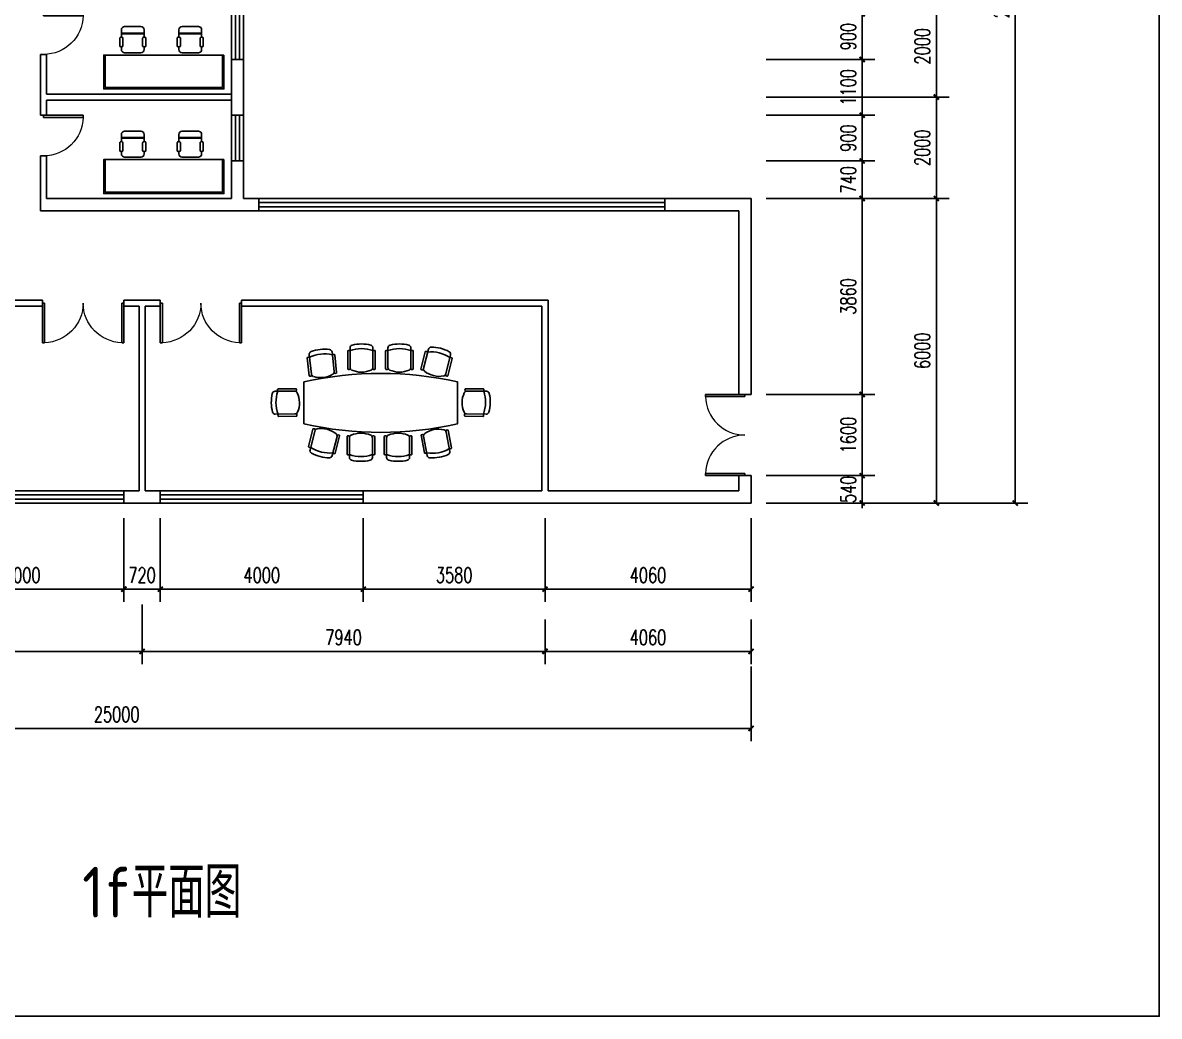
# Model space of a CAD drawing. Extents: x -76502 to 88679, y -12865 to 57615.
# Drawn here: x -19820 to 2575, y 18102 to 37678 of the extents above; entities that cross this region are included whole.
import ezdxf

# ---------------------------------------------------------------- set-up
doc = ezdxf.new("R2010")
doc.units = 0
doc.header["$LTSCALE"] = 1000
doc.header["$MEASUREMENT"] = 0
for name, color, linetype in [('AXIS_TEXT', 7, 'Continuous'), ('edge', 180, 'Continuous'), ('LVTRY', 6, 'Continuous'), ('PUB_DIM', 3, 'Continuous'), ('WALL', 9, 'Continuous'), ('WINDOW', 4, 'Continuous')]:
    doc.layers.add(name, color=color, linetype=linetype)
doc.styles.add('_TCH_DIM_T3', font='SIMPLEX', dxfattribs={"width": 0.705882, "bigfont": 'GBCBIG'})
doc.styles.get("Standard").update_dxf_attribs({"font": 'gbenor.shx', "bigfont": 'gbcbig.shx'})
doc.dimstyles.new('_TCH_ARCH&&100', dxfattribs={"dimtxt": 297.5, "dimasz": 100, "dimexe": 250, "dimexo": 300, "dimgap": 126.25, "dimtad": 1, "dimdec": 0, "dimzin": 0, "dimdsep": 46, "dimtxsty": '_TCH_DIM_T3', "dimblk": 'ARCHTICK', "dimcen": 0.09, "dimclrt": 7, "dimazin": 2, "dimtfac": 1, "dimtdec": 0, "dimtix": 1, "dimtmove": 2, "dimatfit": 3, "dimfxl": 100, "dimtolj": 1, "dimtzin": 0, "dimarcsym": 0})

# ---------------------------------------------------------------- blocks, each defined once
blk = doc.blocks.new('_ArchTick')
at = {"color": 0, "linetype": 'ByBlock', "const_width": 0.4}
blk.add_lwpolyline([(-0.5, -0.5), (0.5, 0.5)], dxfattribs=at)
blk = doc.blocks.new('*D15')
at = {"layer": 'Defpoints', "color": 0, "transparency": 16777216}
for p in [(-5469, 28754), (-3279, 28754), (-5469, 28214)]:
    blk.add_point(p, dxfattribs=at)
at = {"layer": 'PUB_DIM', "color": 0, "lineweight": -2, "transparency": 16777216}
for p, q in [((-5169, 28754), (-3029, 28754)), ((-3279, 28754), (-3279, 28854)), ((-3279, 28214), (-3279, 28754)), ((-5169, 28214), (-3029, 28214)), ((-3279, 28214), (-3279, 28114))]:
    blk.add_line(p, q, dxfattribs=at)
at = {"layer": 'PUB_DIM', "color": 0, "lineweight": -2, "transparency": 16777216, "xscale": 100, "yscale": 100, "zscale": 100}
for p, rotation in [((-3279, 28754), 270), ((-3279, 28214), 90)]:
    blk.add_blockref('_ArchTick', p, dxfattribs=dict(at, rotation=rotation))
at = {"layer": 'PUB_DIM', "color": 7, "transparency": 16777216, "insert": (-3554, 28484), "char_height": 297.5, "attachment_point": 5, "rotation": 90, "style": '_TCH_DIM_T3'}
blk.add_mtext('\\A1;540', dxfattribs=at)
blk = doc.blocks.new('*D244')
at = {"layer": 'Defpoints', "color": 0, "transparency": 16777216}
for p in [(-5469, 48214), (-263, 48214), (-5469, 28214)]:
    blk.add_point(p, dxfattribs=at)
at = {"layer": 'PUB_DIM', "color": 0, "lineweight": -2, "transparency": 16777216}
for p, q in [((-5169, 48214), (-13, 48214)), ((-263, 28214), (-263, 48214)), ((-5169, 28214), (-13, 28214))]:
    blk.add_line(p, q, dxfattribs=at)
at = {"layer": 'PUB_DIM', "color": 0, "lineweight": -2, "transparency": 16777216, "xscale": 100, "yscale": 100, "zscale": 100}
for p, rotation in [((-263, 48214), 90), ((-263, 28214), 270)]:
    blk.add_blockref('_ArchTick', p, dxfattribs=dict(at, rotation=rotation))
at = {"layer": 'PUB_DIM', "color": 7, "transparency": 16777216, "insert": (-538, 38214), "char_height": 297.5, "attachment_point": 5, "rotation": 90, "style": '_TCH_DIM_T3'}
blk.add_mtext('\\A1;20000', dxfattribs=at)
blk = doc.blocks.new('*D250')
at = {"layer": 'Defpoints', "color": 0, "transparency": 16777216}
for p in [(-5469, 38214), (-1818, 38214), (-5469, 36214)]:
    blk.add_point(p, dxfattribs=at)
at = {"layer": 'PUB_DIM', "color": 0, "lineweight": -2, "transparency": 16777216}
for p, q in [((-5169, 38214), (-1568, 38214)), ((-1818, 36214), (-1818, 38214)), ((-5169, 36214), (-1568, 36214))]:
    blk.add_line(p, q, dxfattribs=at)
at = {"layer": 'PUB_DIM', "color": 0, "lineweight": -2, "transparency": 16777216, "xscale": 100, "yscale": 100, "zscale": 100}
for p, rotation in [((-1818, 38214), 90), ((-1818, 36214), 270)]:
    blk.add_blockref('_ArchTick', p, dxfattribs=dict(at, rotation=rotation))
at = {"layer": 'PUB_DIM', "color": 7, "transparency": 16777216, "insert": (-2093, 37214), "char_height": 297.5, "attachment_point": 5, "rotation": 90, "style": '_TCH_DIM_T3'}
blk.add_mtext('\\A1;2000', dxfattribs=at)
blk = doc.blocks.new('*D251')
at = {"layer": 'Defpoints', "color": 0, "transparency": 16777216}
for p in [(-5469, 36214), (-1818, 36214), (-5469, 34214)]:
    blk.add_point(p, dxfattribs=at)
at = {"layer": 'PUB_DIM', "color": 0, "lineweight": -2, "transparency": 16777216}
for p, q in [((-5169, 36214), (-1568, 36214)), ((-1818, 34214), (-1818, 36214)), ((-5169, 34214), (-1568, 34214))]:
    blk.add_line(p, q, dxfattribs=at)
at = {"layer": 'PUB_DIM', "color": 0, "lineweight": -2, "transparency": 16777216, "xscale": 100, "yscale": 100, "zscale": 100}
for p, rotation in [((-1818, 36214), 90), ((-1818, 34214), 270)]:
    blk.add_blockref('_ArchTick', p, dxfattribs=dict(at, rotation=rotation))
at = {"layer": 'PUB_DIM', "color": 7, "transparency": 16777216, "insert": (-2093, 35214), "char_height": 297.5, "attachment_point": 5, "rotation": 90, "style": '_TCH_DIM_T3'}
blk.add_mtext('\\A1;2000', dxfattribs=at)
blk = doc.blocks.new('*D252')
at = {"layer": 'Defpoints', "color": 0, "transparency": 16777216}
for p in [(-5469, 34214), (-1818, 34214), (-5469, 28214)]:
    blk.add_point(p, dxfattribs=at)
at = {"layer": 'PUB_DIM', "color": 0, "lineweight": -2, "transparency": 16777216}
for p, q in [((-5169, 34214), (-1568, 34214)), ((-1818, 28214), (-1818, 34214)), ((-5169, 28214), (-1568, 28214))]:
    blk.add_line(p, q, dxfattribs=at)
at = {"layer": 'PUB_DIM', "color": 0, "lineweight": -2, "transparency": 16777216, "xscale": 100, "yscale": 100, "zscale": 100}
for p, rotation in [((-1818, 34214), 90), ((-1818, 28214), 270)]:
    blk.add_blockref('_ArchTick', p, dxfattribs=dict(at, rotation=rotation))
at = {"layer": 'PUB_DIM', "color": 7, "transparency": 16777216, "insert": (-2093, 31214), "char_height": 297.5, "attachment_point": 5, "rotation": 90, "style": '_TCH_DIM_T3'}
blk.add_mtext('\\A1;6000', dxfattribs=at)
blk = doc.blocks.new('*D264')
at = {"layer": 'Defpoints', "color": 0, "transparency": 16777216}
for p in [(-5469, 37854), (-3279, 37854), (-5469, 36954)]:
    blk.add_point(p, dxfattribs=at)
at = {"layer": 'PUB_DIM', "color": 0, "lineweight": -2, "transparency": 16777216}
for p, q in [((-5169, 37854), (-3029, 37854)), ((-3279, 36954), (-3279, 37854)), ((-5169, 36954), (-3029, 36954))]:
    blk.add_line(p, q, dxfattribs=at)
at = {"layer": 'PUB_DIM', "color": 0, "lineweight": -2, "transparency": 16777216, "xscale": 100, "yscale": 100, "zscale": 100}
for p, rotation in [((-3279, 37854), 90), ((-3279, 36954), 270)]:
    blk.add_blockref('_ArchTick', p, dxfattribs=dict(at, rotation=rotation))
at = {"layer": 'PUB_DIM', "color": 7, "transparency": 16777216, "insert": (-3554, 37404), "char_height": 297.5, "attachment_point": 5, "rotation": 90, "style": '_TCH_DIM_T3'}
blk.add_mtext('\\A1;900', dxfattribs=at)
blk = doc.blocks.new('*D265')
at = {"layer": 'Defpoints', "color": 0, "transparency": 16777216}
for p in [(-5469, 36954), (-3279, 36954), (-5469, 35854)]:
    blk.add_point(p, dxfattribs=at)
at = {"layer": 'PUB_DIM', "color": 0, "lineweight": -2, "transparency": 16777216}
for p, q in [((-5169, 36954), (-3029, 36954)), ((-3279, 35854), (-3279, 36954)), ((-5169, 35854), (-3029, 35854))]:
    blk.add_line(p, q, dxfattribs=at)
at = {"layer": 'PUB_DIM', "color": 0, "lineweight": -2, "transparency": 16777216, "xscale": 100, "yscale": 100, "zscale": 100}
for p, rotation in [((-3279, 36954), 90), ((-3279, 35854), 270)]:
    blk.add_blockref('_ArchTick', p, dxfattribs=dict(at, rotation=rotation))
at = {"layer": 'PUB_DIM', "color": 7, "transparency": 16777216, "insert": (-3554, 36404), "char_height": 297.5, "attachment_point": 5, "rotation": 90, "style": '_TCH_DIM_T3'}
blk.add_mtext('\\A1;1100', dxfattribs=at)
blk = doc.blocks.new('*D266')
at = {"layer": 'Defpoints', "color": 0, "transparency": 16777216}
for p in [(-5469, 35854), (-3279, 35854), (-5469, 34954)]:
    blk.add_point(p, dxfattribs=at)
at = {"layer": 'PUB_DIM', "color": 0, "lineweight": -2, "transparency": 16777216}
for p, q in [((-5169, 35854), (-3029, 35854)), ((-3279, 34954), (-3279, 35854)), ((-5169, 34954), (-3029, 34954))]:
    blk.add_line(p, q, dxfattribs=at)
at = {"layer": 'PUB_DIM', "color": 0, "lineweight": -2, "transparency": 16777216, "xscale": 100, "yscale": 100, "zscale": 100}
for p, rotation in [((-3279, 35854), 90), ((-3279, 34954), 270)]:
    blk.add_blockref('_ArchTick', p, dxfattribs=dict(at, rotation=rotation))
at = {"layer": 'PUB_DIM', "color": 7, "transparency": 16777216, "insert": (-3554, 35404), "char_height": 297.5, "attachment_point": 5, "rotation": 90, "style": '_TCH_DIM_T3'}
blk.add_mtext('\\A1;900', dxfattribs=at)
blk = doc.blocks.new('*D267')
at = {"layer": 'Defpoints', "color": 0, "transparency": 16777216}
for p in [(-5469, 34954), (-3279, 34954), (-5469, 34214)]:
    blk.add_point(p, dxfattribs=at)
at = {"layer": 'PUB_DIM', "color": 0, "lineweight": -2, "transparency": 16777216}
for p, q in [((-5169, 34954), (-3029, 34954)), ((-3279, 34954), (-3279, 35054)), ((-3279, 34214), (-3279, 34954)), ((-5169, 34214), (-3029, 34214)), ((-3279, 34214), (-3279, 34114))]:
    blk.add_line(p, q, dxfattribs=at)
at = {"layer": 'PUB_DIM', "color": 0, "lineweight": -2, "transparency": 16777216, "xscale": 100, "yscale": 100, "zscale": 100}
for p, rotation in [((-3279, 34954), 270), ((-3279, 34214), 90)]:
    blk.add_blockref('_ArchTick', p, dxfattribs=dict(at, rotation=rotation))
at = {"layer": 'PUB_DIM', "color": 7, "transparency": 16777216, "insert": (-3554, 34584), "char_height": 297.5, "attachment_point": 5, "rotation": 90, "style": '_TCH_DIM_T3'}
blk.add_mtext('\\A1;740', dxfattribs=at)
blk = doc.blocks.new('*D268')
at = {"layer": 'Defpoints', "color": 0, "transparency": 16777216}
for p in [(-5469, 34214), (-3279, 34214), (-5469, 30354)]:
    blk.add_point(p, dxfattribs=at)
at = {"layer": 'PUB_DIM', "color": 0, "lineweight": -2, "transparency": 16777216}
for p, q in [((-5169, 34214), (-3029, 34214)), ((-3279, 30354), (-3279, 34214)), ((-5169, 30354), (-3029, 30354))]:
    blk.add_line(p, q, dxfattribs=at)
at = {"layer": 'PUB_DIM', "color": 0, "lineweight": -2, "transparency": 16777216, "xscale": 100, "yscale": 100, "zscale": 100}
for p, rotation in [((-3279, 34214), 90), ((-3279, 30354), 270)]:
    blk.add_blockref('_ArchTick', p, dxfattribs=dict(at, rotation=rotation))
at = {"layer": 'PUB_DIM', "color": 7, "transparency": 16777216, "insert": (-3554, 32284), "char_height": 297.5, "attachment_point": 5, "rotation": 90, "style": '_TCH_DIM_T3'}
blk.add_mtext('\\A1;3860', dxfattribs=at)
blk = doc.blocks.new('*D269')
at = {"layer": 'Defpoints', "color": 0, "transparency": 16777216}
for p in [(-5469, 30354), (-3279, 30354), (-5469, 28754)]:
    blk.add_point(p, dxfattribs=at)
at = {"layer": 'PUB_DIM', "color": 0, "lineweight": -2, "transparency": 16777216}
for p, q in [((-5169, 30354), (-3029, 30354)), ((-3279, 28754), (-3279, 30354)), ((-5169, 28754), (-3029, 28754))]:
    blk.add_line(p, q, dxfattribs=at)
at = {"layer": 'PUB_DIM', "color": 0, "lineweight": -2, "transparency": 16777216, "xscale": 100, "yscale": 100, "zscale": 100}
for p, rotation in [((-3279, 30354), 90), ((-3279, 28754), 270)]:
    blk.add_blockref('_ArchTick', p, dxfattribs=dict(at, rotation=rotation))
at = {"layer": 'PUB_DIM', "color": 7, "transparency": 16777216, "insert": (-3554, 29554), "char_height": 297.5, "attachment_point": 5, "rotation": 90, "style": '_TCH_DIM_T3'}
blk.add_mtext('\\A1;1600', dxfattribs=at)
blk = doc.blocks.new('*D271')
at = {"layer": 'Defpoints', "color": 0, "transparency": 16777216}
for p in [(-30469, 25291), (-5469, 25291), (-5469, 23773)]:
    blk.add_point(p, dxfattribs=at)
at = {"layer": 'PUB_DIM', "color": 0, "lineweight": -2, "transparency": 16777216}
for p, q in [((-30469, 24991), (-30469, 23523)), ((-5469, 24991), (-5469, 23523)), ((-30469, 23773), (-5469, 23773))]:
    blk.add_line(p, q, dxfattribs=at)
at = {"layer": 'PUB_DIM', "color": 0, "lineweight": -2, "transparency": 16777216, "xscale": 100, "yscale": 100, "zscale": 100, "rotation": 180}
blk.add_blockref('_ArchTick', (-30469, 23773), dxfattribs=at)
at = {"layer": 'PUB_DIM', "color": 0, "lineweight": -2, "transparency": 16777216, "xscale": 100, "yscale": 100, "zscale": 100}
blk.add_blockref('_ArchTick', (-5469, 23773), dxfattribs=at)
at = {"layer": 'PUB_DIM', "color": 7, "transparency": 16777216, "insert": (-17969, 24048), "char_height": 297.5, "attachment_point": 5, "style": '_TCH_DIM_T3'}
blk.add_mtext('\\A1;25000', dxfattribs=at)
blk = doc.blocks.new('*D272')
at = {"layer": 'Defpoints', "color": 0, "transparency": 16777216}
for p in [(-17469, 26218), (-9529, 26218), (-9529, 25291)]:
    blk.add_point(p, dxfattribs=at)
at = {"layer": 'PUB_DIM', "color": 0, "lineweight": -2, "transparency": 16777216}
for p, q in [((-17469, 25918), (-17469, 25041)), ((-9529, 25918), (-9529, 25041)), ((-17469, 25291), (-9529, 25291))]:
    blk.add_line(p, q, dxfattribs=at)
at = {"layer": 'PUB_DIM', "color": 0, "lineweight": -2, "transparency": 16777216, "xscale": 100, "yscale": 100, "zscale": 100, "rotation": 180}
blk.add_blockref('_ArchTick', (-17469, 25291), dxfattribs=at)
at = {"layer": 'PUB_DIM', "color": 0, "lineweight": -2, "transparency": 16777216, "xscale": 100, "yscale": 100, "zscale": 100}
blk.add_blockref('_ArchTick', (-9529, 25291), dxfattribs=at)
at = {"layer": 'PUB_DIM', "color": 7, "transparency": 16777216, "insert": (-13499, 25566), "char_height": 297.5, "attachment_point": 5, "style": '_TCH_DIM_T3'}
blk.add_mtext('\\A1;7940', dxfattribs=at)
blk = doc.blocks.new('*D273')
at = {"layer": 'Defpoints', "color": 0, "transparency": 16777216}
for p in [(-9529, 26218), (-5469, 26218), (-5469, 25291)]:
    blk.add_point(p, dxfattribs=at)
at = {"layer": 'PUB_DIM', "color": 0, "lineweight": -2, "transparency": 16777216}
for p, q in [((-9529, 25918), (-9529, 25041)), ((-5469, 25918), (-5469, 25041)), ((-9529, 25291), (-5469, 25291))]:
    blk.add_line(p, q, dxfattribs=at)
at = {"layer": 'PUB_DIM', "color": 0, "lineweight": -2, "transparency": 16777216, "xscale": 100, "yscale": 100, "zscale": 100, "rotation": 180}
blk.add_blockref('_ArchTick', (-9529, 25291), dxfattribs=at)
at = {"layer": 'PUB_DIM', "color": 0, "lineweight": -2, "transparency": 16777216, "xscale": 100, "yscale": 100, "zscale": 100}
blk.add_blockref('_ArchTick', (-5469, 25291), dxfattribs=at)
at = {"layer": 'PUB_DIM', "color": 7, "transparency": 16777216, "insert": (-7499, 25566), "char_height": 297.5, "attachment_point": 5, "style": '_TCH_DIM_T3'}
blk.add_mtext('\\A1;4060', dxfattribs=at)
blk = doc.blocks.new('*D275')
at = {"layer": 'Defpoints', "color": 0, "transparency": 16777216}
for p in [(-25469, 26518), (-17469, 26518), (-17469, 25291)]:
    blk.add_point(p, dxfattribs=at)
at = {"layer": 'PUB_DIM', "color": 0, "lineweight": -2, "transparency": 16777216}
for p, q in [((-25469, 26218), (-25469, 25041)), ((-17469, 26218), (-17469, 25041)), ((-25469, 25291), (-17469, 25291))]:
    blk.add_line(p, q, dxfattribs=at)
at = {"layer": 'PUB_DIM', "color": 0, "lineweight": -2, "transparency": 16777216, "xscale": 100, "yscale": 100, "zscale": 100, "rotation": 180}
blk.add_blockref('_ArchTick', (-25469, 25291), dxfattribs=at)
at = {"layer": 'PUB_DIM', "color": 0, "lineweight": -2, "transparency": 16777216, "xscale": 100, "yscale": 100, "zscale": 100}
blk.add_blockref('_ArchTick', (-17469, 25291), dxfattribs=at)
at = {"layer": 'PUB_DIM', "color": 7, "transparency": 16777216, "insert": (-21469, 25566), "char_height": 297.5, "attachment_point": 5, "style": '_TCH_DIM_T3'}
blk.add_mtext('\\A1;8000', dxfattribs=at)
blk = doc.blocks.new('*D276')
at = {"layer": 'Defpoints', "color": 0, "transparency": 16777216}
for p in [(-17829, 28214), (-17109, 28214), (-17109, 26518)]:
    blk.add_point(p, dxfattribs=at)
at = {"layer": 'PUB_DIM', "color": 0, "lineweight": -2, "transparency": 16777216}
for p, q in [((-17829, 27914), (-17829, 26268)), ((-17109, 27914), (-17109, 26268)), ((-17829, 26518), (-17929, 26518)), ((-17829, 26518), (-17109, 26518)), ((-17109, 26518), (-17009, 26518))]:
    blk.add_line(p, q, dxfattribs=at)
at = {"layer": 'PUB_DIM', "color": 0, "lineweight": -2, "transparency": 16777216, "xscale": 100, "yscale": 100, "zscale": 100}
blk.add_blockref('_ArchTick', (-17829, 26518), dxfattribs=at)
at = {"layer": 'PUB_DIM', "color": 0, "lineweight": -2, "transparency": 16777216, "xscale": 100, "yscale": 100, "zscale": 100, "rotation": 180}
blk.add_blockref('_ArchTick', (-17109, 26518), dxfattribs=at)
at = {"layer": 'PUB_DIM', "color": 7, "transparency": 16777216, "insert": (-17469, 26793), "char_height": 297.5, "attachment_point": 5, "style": '_TCH_DIM_T3'}
blk.add_mtext('\\A1;720', dxfattribs=at)
blk = doc.blocks.new('*D278')
at = {"layer": 'Defpoints', "color": 0, "transparency": 16777216}
for p in [(-9529, 28214), (-5469, 28214), (-5469, 26518)]:
    blk.add_point(p, dxfattribs=at)
at = {"layer": 'PUB_DIM', "color": 0, "lineweight": -2, "transparency": 16777216}
for p, q in [((-9529, 27914), (-9529, 26268)), ((-5469, 27914), (-5469, 26268)), ((-9529, 26518), (-5469, 26518))]:
    blk.add_line(p, q, dxfattribs=at)
at = {"layer": 'PUB_DIM', "color": 0, "lineweight": -2, "transparency": 16777216, "xscale": 100, "yscale": 100, "zscale": 100, "rotation": 180}
blk.add_blockref('_ArchTick', (-9529, 26518), dxfattribs=at)
at = {"layer": 'PUB_DIM', "color": 0, "lineweight": -2, "transparency": 16777216, "xscale": 100, "yscale": 100, "zscale": 100}
blk.add_blockref('_ArchTick', (-5469, 26518), dxfattribs=at)
at = {"layer": 'PUB_DIM', "color": 7, "transparency": 16777216, "insert": (-7499, 26793), "char_height": 297.5, "attachment_point": 5, "style": '_TCH_DIM_T3'}
blk.add_mtext('\\A1;4060', dxfattribs=at)
blk = doc.blocks.new('*D279')
at = {"layer": 'Defpoints', "color": 0, "transparency": 16777216}
for p in [(-17109, 28214), (-13109, 28214), (-13109, 26518)]:
    blk.add_point(p, dxfattribs=at)
at = {"layer": 'PUB_DIM', "color": 0, "lineweight": -2, "transparency": 16777216}
for p, q in [((-17109, 27914), (-17109, 26268)), ((-13109, 27914), (-13109, 26268)), ((-17109, 26518), (-13109, 26518))]:
    blk.add_line(p, q, dxfattribs=at)
at = {"layer": 'PUB_DIM', "color": 0, "lineweight": -2, "transparency": 16777216, "xscale": 100, "yscale": 100, "zscale": 100, "rotation": 180}
blk.add_blockref('_ArchTick', (-17109, 26518), dxfattribs=at)
at = {"layer": 'PUB_DIM', "color": 0, "lineweight": -2, "transparency": 16777216, "xscale": 100, "yscale": 100, "zscale": 100}
blk.add_blockref('_ArchTick', (-13109, 26518), dxfattribs=at)
at = {"layer": 'PUB_DIM', "color": 7, "transparency": 16777216, "insert": (-15109, 26793), "char_height": 297.5, "attachment_point": 5, "style": '_TCH_DIM_T3'}
blk.add_mtext('\\A1;4000', dxfattribs=at)
blk = doc.blocks.new('*D280')
at = {"layer": 'Defpoints', "color": 0, "transparency": 16777216}
for p in [(-13109, 28214), (-9529, 28214), (-9529, 26518)]:
    blk.add_point(p, dxfattribs=at)
at = {"layer": 'PUB_DIM', "color": 0, "lineweight": -2, "transparency": 16777216}
for p, q in [((-13109, 27914), (-13109, 26268)), ((-9529, 27914), (-9529, 26268)), ((-13109, 26518), (-9529, 26518))]:
    blk.add_line(p, q, dxfattribs=at)
at = {"layer": 'PUB_DIM', "color": 0, "lineweight": -2, "transparency": 16777216, "xscale": 100, "yscale": 100, "zscale": 100, "rotation": 180}
blk.add_blockref('_ArchTick', (-13109, 26518), dxfattribs=at)
at = {"layer": 'PUB_DIM', "color": 0, "lineweight": -2, "transparency": 16777216, "xscale": 100, "yscale": 100, "zscale": 100}
blk.add_blockref('_ArchTick', (-9529, 26518), dxfattribs=at)
at = {"layer": 'PUB_DIM', "color": 7, "transparency": 16777216, "insert": (-11319, 26793), "char_height": 297.5, "attachment_point": 5, "style": '_TCH_DIM_T3'}
blk.add_mtext('\\A1;3580', dxfattribs=at)
blk = doc.blocks.new('*D282')
at = {"layer": 'Defpoints', "color": 0, "transparency": 16777216}
for p in [(-21829, 28214), (-17829, 28214), (-17829, 26518)]:
    blk.add_point(p, dxfattribs=at)
at = {"layer": 'PUB_DIM', "color": 0, "lineweight": -2, "transparency": 16777216}
for p, q in [((-21829, 27914), (-21829, 26268)), ((-17829, 27914), (-17829, 26268)), ((-21829, 26518), (-17829, 26518))]:
    blk.add_line(p, q, dxfattribs=at)
at = {"layer": 'PUB_DIM', "color": 0, "lineweight": -2, "transparency": 16777216, "xscale": 100, "yscale": 100, "zscale": 100, "rotation": 180}
blk.add_blockref('_ArchTick', (-21829, 26518), dxfattribs=at)
at = {"layer": 'PUB_DIM', "color": 0, "lineweight": -2, "transparency": 16777216, "xscale": 100, "yscale": 100, "zscale": 100}
blk.add_blockref('_ArchTick', (-17829, 26518), dxfattribs=at)
at = {"layer": 'PUB_DIM', "color": 7, "transparency": 16777216, "insert": (-19829, 26793), "char_height": 297.5, "attachment_point": 5, "style": '_TCH_DIM_T3'}
blk.add_mtext('\\A1;4000', dxfattribs=at)
blk = doc.blocks.new('$DorLib2D$00000001')
for p, q in [((0.45, 0.975), (0.5, 0.975)), ((0.45, 0), (0.45, 0.975)), ((0.5, 0), (0.5, 0.975)), ((0.5, 0), (0.45, 0))]:
    blk.add_line(p, q)
at = {"lineweight": 13}
blk.add_arc((0.475, 0), 0.975, 91.4693, 180, dxfattribs=at)
blk = doc.blocks.new('$DorLib2D$00000002')
for p, q in [((-0.5, 0), (-0.5, 0.4875)), ((-0.475, 0.4875), (-0.5, 0.4875)), ((-0.475, 0), (-0.475, 0.4875)), ((0.475, 0), (0.475, 0.4875)), ((0.475, 0.4875), (0.5, 0.4875)), ((0.5, 0), (0.5, 0.4875)), ((-0.5, 0), (-0.475, 0)), ((0.5, 0), (0.475, 0))]:
    blk.add_line(p, q)
at = {"lineweight": 13}
for centre, start, end in [((-0.4875, 0), 0, 88.53072), ((0.4875, 0), 91.46928, 180)]:
    blk.add_arc(centre, 0.4875, start, end, dxfattribs=at)
blk = doc.blocks.new('$TCHSYS$WIN2D')
for p, q in [((-0.5, 0.5), (0.5, 0.5)), ((-0.5, 0.5), (-0.5, -0.5)), ((0.5, 0.5), (0.5, -0.5)), ((0.5, 0.1667), (-0.5, 0.1667)), ((0.5, -0.1667), (-0.5, -0.1667)), ((-0.5, -0.5), (0.5, -0.5))]:
    blk.add_line(p, q)
blk = doc.blocks.new('$plan$00002654')
for p, q in [((-1282, 566, 0), (-1375, 942, 0)), ((-844, 675, 0), (-938, 1051, 0)), ((-792, 660, 0), (-878, 1003, 0)), ((-639, 665, 0), (-639, 1019, 0)), ((-594, 692, 0), (-594, 1080, 0)), ((-142, 692, 0), (-142, 1080, 0)), ((-96, 665, 0), (-96, 1019, 0)), ((109, 665, 0), (109, 1019, 0)), ((155, 692, 0), (155, 1080, 0)), ((606, 692, 0), (606, 1080, 0)), ((652, 665, 0), (652, 1019, 0)), ((869, 591, 0), (908, 942, 0)), ((918, 613, 0), (960, 998, 0)), ((1366, 563, 0), (1409, 948, 0)), ((-1319, 528, 0), (-1405, 871, 0)), ((1409, 531, 0), (1448, 882, 0)), ((-1697, 228, 0), (-2084, 223, 0)), ((-1670, 275, 0), (-2023, 270, 0)), ((1670, 275, 0), (2023, 270, 0)), ((1697, 228, 0), (2084, 223, 0)), ((-1690, -223, 0), (-2078, -228, 0)), ((1690, -223, 0), (2078, -228, 0)), ((-1662, -268, 0), (-2016, -273, 0)), ((1662, -268, 0), (2016, -273, 0)), ((-1329, -544, 0), (-1394, -892, 0)), ((-1289, -580, 0), (-1361, -960, 0)), ((-845, -663, 0), (-917, -1044, 0)), ((-795, -644, 0), (-861, -992, 0)), ((-614, -665, 0), (-614, -1019, 0)), ((-70, -665, 0), (-70, -1019, 0)), ((120, -665, 0), (120, -1019, 0)), ((663, -665, 0), (663, -1019, 0)), ((811, -653, 0), (896, -996, 0)), ((862, -668, 0), (956, -1044, 0)), ((1300, -559, 0), (1394, -935, 0)), ((1338, -521, 0), (1423, -864, 0)), ((-568, -692, 0), (-568, -1080, 0)), ((-116, -692, 0), (-116, -1080, 0)), ((166, -692, 0), (166, -1080, 0)), ((617, -692, 0), (617, -1080, 0))]:
    blk.add_line(p, q)
at = {"elevation": 0}
blk.add_lwpolyline([(1513, 408, 0.111111), (-1513, 408), (-1513, -417, 0.111111), (1513, -417)], format="xyb", close=True, dxfattribs=at)
for centre, radius, start, end in [((-539, 1080, 0), 55, 103.937, 180), ((-368, 392, 0), 764, 76.063, 103.937), ((-197, 1080, 0), 55, 0, 76.063), ((210, 1080, 0), 55, 103.937, 180), ((380, 392, 0), 764, 76.063, 103.937), ((551, 1080, 0), 55, 0, 76.063), ((-1322, 955, 0), 55, 117.9642, 194.0272), ((-990, 329, 0), 672, 84.4034, 123.651), ((-990, 329, 0), 764, 90.0902, 117.9642), ((-991, 1038, 0), 55, 14.0272, 90.0902), ((-889, 951, 0), 59, 88.0127, 126.8804), ((-887, 1001, 0), 9.17, 14.0272, 88.0127), ((-630, 1019, 0), 9.17, 106.0145, 180), ((-616, 971, 0), 59, 67.1468, 106.0145), ((-368, 392, 0), 672, 70.3762, 109.6238), ((-119, 971, 0), 59, 73.9855, 112.8532), ((-105, 1019, 0), 9.17, 0, 73.9855), ((118, 1019, 0), 9.17, 106.0145, 180), ((132, 971, 0), 59, 67.1468, 106.0145), ((380, 392, 0), 672, 70.3762, 109.6238), ((629, 971, 0), 59, 73.9855, 112.8532), ((643, 1019, 0), 9.17, 0, 73.9855), ((917, 941, 0), 9.17, 99.6786, 173.664), ((926, 892, 0), 59, 60.8108, 99.6786), ((1109, 289, 0), 672, 64.0403, 103.2878), ((1015, 992, 0), 55, 97.601, 173.664), ((1109, 289, 0), 764, 69.727, 97.601), ((1354, 954, 0), 55, 353.664, 69.727), ((1420, 837, 0), 59, 67.6495, 106.5173), ((-1396, 874, 0), 9.17, 120.0417, 194.0272), ((-1371, 830, 0), 59, 81.174, 120.0417), ((-897, 662, 0), 55, 308.1762, 14.0272), ((-539, 692, 0), 55, 180, 245.851), ((-197, 692, 0), 55, 294.149, 0), ((210, 692, 0), 55, 180, 245.851), ((551, 692, 0), 55, 294.149, 0), ((1439, 883, 0), 9.17, 353.664, 67.6495), ((-1310, 530, 0), 9.17, 194.0272, 268.0127), ((-1309, 580, 0), 59, 268.0127, 316.3474), ((-1228, 579, 0), 55, 194.0272, 259.8782), ((-1155, 990, 0), 472, 259.8782, 308.1762), ((-826, 701, 0), 59, 251.707, 300.0417), ((-801, 658, 0), 9.17, 300.0417, 14.0272), ((-630, 665, 0), 9.17, 180, 253.9855), ((-616, 713, 0), 59, 253.9855, 302.3202), ((-368, 1073, 0), 472, 245.851, 294.149), ((-119, 713, 0), 59, 237.6798, 286.0145), ((-105, 665, 0), 9.17, 286.0145, 0), ((118, 665, 0), 9.17, 180, 253.9855), ((132, 713, 0), 59, 253.9855, 302.3202), ((380, 1073, 0), 472, 245.851, 294.149), ((629, 713, 0), 59, 237.6798, 286.0145), ((643, 665, 0), 9.17, 286.0145, 0), ((878, 590, 0), 9.17, 173.664, 247.6495), ((897, 636, 0), 59, 247.6495, 295.9842), ((972, 607, 0), 55, 173.664, 239.515), ((1184, 966, 0), 472, 239.515, 287.813), ((1312, 569, 0), 55, 287.813, 353.664), ((1391, 581, 0), 59, 231.3438, 279.6786), ((1400, 532, 0), 9.17, 279.6786, 353.664), ((-1975, 247, 0), 59, 164.7793, 203.647), ((-2023, 261, 0), 9.17, 90.7938, 164.7793), ((-1696, 173, 0), 55, 24.9428, 90.7938), ((-1670, 265, 0), 9.17, 16.8083, 90.7938), ((-1717, 251, 0), 59, 328.4736, 16.8083), ((1696, 173, 0), 55, 89.2062, 155.0572), ((1717, 251, 0), 59, 163.1917, 211.5264), ((1670, 265, 0), 9.17, 89.2062, 163.1917), ((2023, 261, 0), 9.17, 15.2207, 89.2062), ((1975, 247, 0), 59, 336.353, 15.2207), ((-1393, 7, 0), 764, 166.8568, 194.7308), ((-2083, 168, 0), 55, 90.7938, 166.8568), ((-1393, 7, 0), 672, 161.17, 200.4176), ((-2074, -3, 0), 472, 336.6448, 24.9428), ((2074, -3, 0), 472, 155.0572, 203.3552), ((1393, 7, 0), 672, 339.5824, 18.83), ((2083, 168, 0), 55, 13.1432, 89.2062), ((1393, 7, 0), 764, 345.2692, 13.1432), ((-2079, -173, 0), 55, 194.7308, 270.7938), ((-1691, -168, 0), 55, 270.7938, 336.6448), ((-1710, -246, 0), 59, 344.7793, 33.114), ((1691, -168, 0), 55, 203.3552, 269.2062), ((1710, -246, 0), 59, 146.886, 195.2207), ((2079, -173, 0), 55, 269.2062, 345.2692), ((-1968, -250, 0), 59, 157.9406, 196.8083), ((-2016, -264, 0), 9.17, 196.8083, 270.7938), ((-1662, -259, 0), 9.17, 270.7938, 344.7793), ((1662, -259, 0), 9.17, 195.2207, 269.2062), ((2016, -264, 0), 9.17, 269.2062, 343.1917), ((1968, -250, 0), 59, 343.1917, 22.0594), ((-1320, -546, 0), 9.17, 95.3403, 169.3258), ((-1315, -595, 0), 59, 47.0056, 95.3403), ((-1235, -590, 0), 55, 103.4748, 169.3258), ((-1138, -995, 0), 472, 55.1768, 103.4748), ((-899, -653, 0), 55, 349.3258, 55.1768), ((-827, -687, 0), 59, 63.3113, 111.646), ((-804, -643, 0), 9.17, 349.3258, 63.3113), ((-604, -665, 0), 9.17, 106.0145, 180), ((-591, -713, 0), 59, 57.6798, 106.0145), ((-513, -692, 0), 55, 114.149, 180), ((-342, -1073, 0), 472, 65.851, 114.149), ((-171, -692, 0), 55, 0, 65.851), ((-93, -713, 0), 59, 73.9855, 122.3202), ((-80, -665, 0), 9.17, 0, 73.9855), ((129, -665, 0), 9.17, 106.0145, 180), ((143, -713, 0), 59, 57.6798, 106.0145), ((221, -692, 0), 55, 114.149, 180), ((391, -1073, 0), 472, 65.851, 114.149), ((562, -692, 0), 55, 0, 65.851), ((640, -713, 0), 59, 73.9855, 122.3202), ((654, -665, 0), 9.17, 0, 73.9855), ((820, -650, 0), 9.17, 120.0417, 194.0271), ((844, -694, 0), 59, 71.7069, 120.0417), ((915, -655, 0), 55, 128.1762, 194.0271), ((1173, -983, 0), 472, 79.8781, 128.1762), ((1246, -572, 0), 55, 14.0271, 79.8781), ((1327, -573, 0), 59, 88.0126, 136.3473), ((1329, -523, 0), 9.17, 14.0271, 88.0126), ((-1385, -893, 0), 9.17, 169.3258, 243.3113), ((1008, -322, 0), 672, 264.4034, 303.6509), ((1389, -823, 0), 59, 261.1739, 300.0417), ((1414, -866, 0), 9.17, 300.0417, 14.0271), ((-1363, -849, 0), 59, 243.3113, 282.179), ((-1307, -970, 0), 55, 169.3258, 245.3888), ((-1012, -326, 0), 672, 239.702, 278.9496), ((-1012, -326, 0), 764, 245.3888, 273.2628), ((-971, -1034, 0), 55, 273.2628, 349.3258), ((-874, -941, 0), 59, 236.4726, 275.3403), ((-870, -990, 0), 9.17, 275.3403, 349.3258), ((-604, -1019, 0), 9.17, 180, 253.9855), ((-591, -971, 0), 59, 253.9855, 292.8532), ((-342, -392, 0), 672, 250.3762, 289.6238), ((-513, -1080, 0), 55, 180, 256.063), ((-171, -1080, 0), 55, 283.937, 0), ((-93, -971, 0), 59, 247.1468, 286.0145), ((-80, -1019, 0), 9.17, 286.0145, 0), ((129, -1019, 0), 9.17, 180, 253.9855), ((143, -971, 0), 59, 253.9855, 292.8532), ((391, -392, 0), 672, 250.3762, 289.6238), ((221, -1080, 0), 55, 180, 256.063), ((562, -1080, 0), 55, 283.937, 0), ((640, -971, 0), 59, 247.1468, 286.0145), ((654, -1019, 0), 9.17, 286.0145, 0), ((905, -994, 0), 9.17, 194.0271, 268.0126), ((907, -944, 0), 59, 268.0126, 306.8804), ((1009, -1031, 0), 55, 194.0271, 270.0901), ((1008, -322, 0), 764, 270.0901, 297.9641), ((1340, -948, 0), 55, 297.9641, 14.0271), ((-342, -392, 0), 764, 256.063, 283.937), ((391, -392, 0), 764, 256.063, 283.937)]:
    blk.add_arc(centre, radius, start, end)
blk = doc.blocks.new('$plan$00002544')
for p, q in [((1157, -26), (-1157, -26)), ((-1157, -26), (-1157, -668)), ((1157, -668), (1157, -26)), ((-777, -855), (-777, -996)), ((-739, -829), (-751, -829)), ((-745, -779), (-745, -829)), ((-713, -996), (-713, -855)), ((-360, -715), (-681, -715)), ((-327, -855), (-327, -996)), ((-289, -829), (-301, -829)), ((-296, -829), (-296, -779)), ((-263, -996), (-263, -855)), ((355, -855), (355, -996)), ((393, -829), (381, -829)), ((387, -779), (387, -829)), ((419, -996), (419, -855)), ((772, -715), (451, -715)), ((805, -855), (805, -996)), ((843, -829), (831, -829)), ((836, -829), (836, -779)), ((869, -996), (869, -855)), ((-751, -1022), (-739, -1022)), ((-745, -1022), (-745, -1165)), ((-745, -1088), (-296, -1088)), ((-745, -1101), (-296, -1101)), ((-301, -1022), (-289, -1022)), ((-296, -1165), (-296, -1022)), ((381, -1022), (393, -1022)), ((387, -1022), (387, -1165)), ((387, -1088), (836, -1088)), ((387, -1101), (836, -1101)), ((831, -1022), (843, -1022)), ((836, -1165), (836, -1022)), ((-681, -1229), (-360, -1229)), ((451, -1229), (772, -1229))]:
    blk.add_line(p, q)
blk.add_lwpolyline([(-1183, -668), (1183, -668), (1183, 0), (-1183, 0)], close=True)
for points in [[(-296, -1165), (-295, -1022), (-289, -1022, 0.414214), (-263, -996), (-263, -855, 0.414214), (-289, -829), (-295, -829), (-296, -829), (-296, -779, 0.414214), (-360, -715), (-681, -715, 0.414214), (-745, -779), (-745, -829), (-751, -829, 0.414214), (-777, -855), (-777, -996, 0.414214), (-751, -1022), (-745, -1022), (-745, -1165, 0.414214), (-681, -1229), (-360, -1229, 0.414214), (-296, -1165)], [(836, -1165), (837, -1022), (843, -1022, 0.414214), (869, -996), (869, -855, 0.414214), (843, -829), (837, -829), (836, -829), (836, -779, 0.414214), (772, -715), (451, -715, 0.414214), (387, -779), (387, -829), (381, -829, 0.414214), (355, -855), (355, -996, 0.414214), (381, -1022), (387, -1022), (387, -1165, 0.414214), (451, -1229), (772, -1229, 0.414214), (836, -1165)]]:
    blk.add_lwpolyline(points, format="xyb", close=True)
for centre, radius, start, end in [((-751, -855), 25.7, 90, 180), ((-681, -779), 64.3, 90, 180), ((-739, -855), 25.7, 0, 90), ((-360, -779), 64.3, 0, 90), ((-301, -855), 25.7, 90, 180), ((-289, -855), 25.7, 0, 90), ((381, -855), 25.7, 90, 180), ((451, -779), 64.3, 90, 180), ((393, -855), 25.7, 0, 90), ((772, -779), 64.3, 0, 90), ((831, -855), 25.7, 90, 180), ((843, -855), 25.7, 0, 90), ((-751, -996), 25.7, 180, 270), ((-739, -996), 25.7, 270, 0), ((-301, -996), 25.7, 180, 270), ((-289, -996), 25.7, 270, 0), ((381, -996), 25.7, 180, 270), ((393, -996), 25.7, 270, 0), ((831, -996), 25.7, 180, 270), ((843, -996), 25.7, 270, 0), ((-681, -1165), 64.3, 180, 270), ((-360, -1165), 64.3, 270, 0), ((451, -1165), 64.3, 180, 270), ((772, -1165), 64.3, 270, 0)]:
    blk.add_arc(centre, radius, start, end)

msp = doc.modelspace()

# ---------------------------------------------------------------- linework, layer by layer
at = {"layer": 'AXIS_TEXT'}
msp.add_line((-15709, 36273.6), (-15709, 36153.6), dxfattribs=at)
at = {"layer": 'edge'}
msp.add_lwpolyline([(-37602.9, 57614.5), (2574.6, 57614.5), (2574.6, 18101.7), (-37602.9, 18101.7)], close=True, dxfattribs=at)
at = {"layer": 'WALL'}
for p, q in [((-19349, 37053.6), (-19469, 37053.6)), ((-19469, 37053.6), (-19469, 36213.6)), ((-19349, 36273.6), (-19349, 37053.6)), ((-15469, 36953.6), (-15709, 36953.6)), ((-15709, 36953.6), (-15709, 36273.6)), ((-15469, 36213.6), (-15469, 36953.6)), ((-19469, 36213.6), (-19469, 35853.6)), ((-19349, 36273.6), (-15709, 36273.6)), ((-19349, 36153.6), (-15709, 36153.6)), ((-19349, 35853.6), (-19349, 36153.6)), ((-15709, 36153.6), (-15709, 35853.6)), ((-15469, 35853.6), (-15469, 36213.6)), ((-19469, 35853.6), (-19349, 35853.6)), ((-15709, 35853.6), (-15469, 35853.6)), ((-19349, 35053.6), (-19469, 35053.6)), ((-19469, 35053.6), (-19469, 34213.6)), ((-19349, 34213.6), (-19349, 35053.6)), ((-15469, 34953.6), (-15709, 34953.6)), ((-15709, 34953.6), (-15709, 34213.6)), ((-15469, 34213.6), (-15469, 34953.6)), ((-19469, 34213.6), (-19469, 33973.6)), ((-15709, 34213.6), (-19349, 34213.6)), ((-15169, 34213.6), (-15469, 34213.6)), ((-15169, 33973.6), (-15169, 34213.6)), ((-5469, 34213.6), (-7169, 34213.6)), ((-7169, 34213.6), (-7169, 33973.6)), ((-5469, 30353.6), (-5469, 34213.6)), ((-19349, 33973.6), (-19469, 33973.6)), ((-15469, 33973.6), (-19349, 33973.6)), ((-19349, 33973.6), (-19349, 33973.6)), ((-15469, 33973.6), (-15169, 33973.6)), ((-7169, 33973.6), (-5709, 33973.6)), ((-5709, 33973.6), (-5709, 30353.6)), ((-19429, 32213.6), (-25229, 32213.6)), ((-25229, 32093.6), (-19429, 32093.6)), ((-19429, 32093.6), (-19429, 32213.6)), ((-17469, 32213.6), (-17829, 32213.6)), ((-17829, 32213.6), (-17829, 32093.6)), ((-17829, 32093.6), (-17529, 32093.6)), ((-17529, 28453.6), (-17529, 32093.6)), ((-17109, 32213.6), (-17469, 32213.6)), ((-17409, 32093.6), (-17109, 32093.6)), ((-17409, 28453.6), (-17409, 32093.6)), ((-17109, 32093.6), (-17109, 32213.6)), ((-9469, 32213.6), (-15509, 32213.6)), ((-15509, 32213.6), (-15509, 32093.6)), ((-15509, 32093.6), (-9589, 32093.6)), ((-9589, 32093.6), (-9589, 28453.6)), ((-9469, 32213.6), (-9469, 28453.6)), ((-5709, 30353.6), (-5469, 30353.6)), ((-5469, 28753.6), (-5709, 28753.6)), ((-5709, 28753.6), (-5709, 28453.6)), ((-5469, 28213.6), (-5469, 28753.6)), ((-17529, 28453.6), (-17829, 28453.6)), ((-17829, 28453.6), (-17829, 28213.6)), ((-17109, 28453.6), (-17409, 28453.6)), ((-17109, 28213.6), (-17109, 28453.6)), ((-9589, 28453.6), (-13109, 28453.6)), ((-13109, 28453.6), (-13109, 28213.6)), ((-9469, 28453.6), (-5709, 28453.6)), ((-17829, 28213.6), (-17469, 28213.6)), ((-17469, 28213.6), (-17109, 28213.6)), ((-13109, 28213.6), (-9469, 28213.6)), ((-9469, 28213.6), (-5469, 28213.6))]:
    msp.add_line(p, q, dxfattribs=at)

# ---------------------------------------------------------------- block references
at = {"layer": 'LVTRY', "rotation": 180}
for p in [(-17039.9, 36372.9), (-17039.9, 34312.9)]:
    msp.add_blockref('$plan$00002544', p, dxfattribs=at)
at = {"layer": 'LVTRY', "yscale": -1, "rotation": 180}
msp.add_blockref('$plan$00002654', (-12765.5, 30192.3, 0), dxfattribs=at)
at = {"layer": 'WINDOW'}
for name, p, xscale, yscale, zscale, rotation in [('$DorLib2D$00000001', (-19409, 37453.6), -800, 800, -800, 269.9999999999999), ('$TCHSYS$WIN2D', (-15589, 37403.6), 900, 240, 900, 89.99999999999994), ('$DorLib2D$00000001', (-19409, 35453.6), -800, 800, -800, 270), ('$TCHSYS$WIN2D', (-15589, 35403.6), 900, 240, 900, 90), ('$TCHSYS$WIN2D', (-11169, 34093.6), 8000, -240, 8000, 180), ('$DorLib2D$00000002', (-18629, 32153.6), -1600, 1600, -1600, 180), ('$DorLib2D$00000002', (-16309, 32153.6), -1600, 1600, -1600, 180), ('$DorLib2D$00000002', (-5589, 29553.6), 1600, 1600, 1600, 90)]:
    msp.add_blockref(name, p, dxfattribs=dict(at, xscale=xscale, yscale=yscale, zscale=zscale, rotation=rotation))
at = {"layer": 'WINDOW', "xscale": 4000, "yscale": 240, "zscale": 4000}
for p in [(-19829, 28333.6), (-15109, 28333.6)]:
    msp.add_blockref('$TCHSYS$WIN2D', p, dxfattribs=at)

# ---------------------------------------------------------------- texts
msp.add_text('1f平面图', height=1000).set_placement((-18648.2, 20046.8))

# ---------------------------------------------------------------- dimensions: what is measured, and where the dimension line sits
at = {"layer": 'PUB_DIM'}
for p1, p2, distance, picture, middle in [((-5469, 28213.6), (-5469, 48213.6), -5205.6, '*D244', (-538.4, 38213.6)), ((-5469, 36213.6), (-5469, 38213.6), -3650.5, '*D250', (-2093.5, 37213.6)), ((-5469, 36953.6), (-5469, 37853.6), -2190.1, '*D264', (-3553.9, 37403.6)), ((-5469, 35853.6), (-5469, 36953.6), -2190.1, '*D265', (-3553.9, 36403.6)), ((-5469, 34213.6), (-5469, 36213.6), -3650.5, '*D251', (-2093.5, 35213.6)), ((-5469, 34953.6), (-5469, 35853.6), -2190.1, '*D266', (-3553.9, 35403.6)), ((-5469, 34213.6), (-5469, 34953.6), -2190.1, '*D267', (-3553.9, 34583.6)), ((-5469, 28213.6), (-5469, 34213.6), -3650.5, '*D252', (-2093.5, 31213.6)), ((-5469, 30353.6), (-5469, 34213.6), -2190.1, '*D268', (-3553.9, 32283.6)), ((-5469, 28753.6), (-5469, 30353.6), -2190.1, '*D269', (-3553.9, 29553.6)), ((-5469, 28213.6), (-5469, 28753.6), -2190.1, '*D15', (-3553.9, 28483.6)), ((-21829, 28213.6), (-17829, 28213.6), -1695.8, '*D282', (-19829, 26792.8)), ((-17829, 28213.6), (-17109, 28213.6), -1695.8, '*D276', (-17469, 26792.8)), ((-17109, 28213.6), (-13109, 28213.6), -1695.8, '*D279', (-15109, 26792.8)), ((-13109, 28213.6), (-9529, 28213.6), -1695.8, '*D280', (-11319, 26792.8)), ((-9529, 28213.6), (-5469, 28213.6), -1695.8, '*D278', (-7499, 26792.8)), ((-25469, 26517.8), (-17469, 26517.8), -1226.9, '*D275', (-21469, 25565.9)), ((-17469, 26217.8), (-9529, 26217.8), -926.9, '*D272', (-13499, 25565.9)), ((-9529, 26217.8), (-5469, 26217.8), -926.9, '*D273', (-7499, 25565.9)), ((-30469, 25290.9), (-5469, 25290.9), -1518.2, '*D271', (-17969, 24047.7))]:
    dim = msp.add_aligned_dim(p1=p1, p2=p2, distance=distance, dimstyle='_TCH_ARCH&&100', dxfattribs=at)
    dim.commit()
    dim.dimension.update_dxf_attribs({"geometry": picture, "text_midpoint": middle})

doc.saveas('drawing.dxf')
